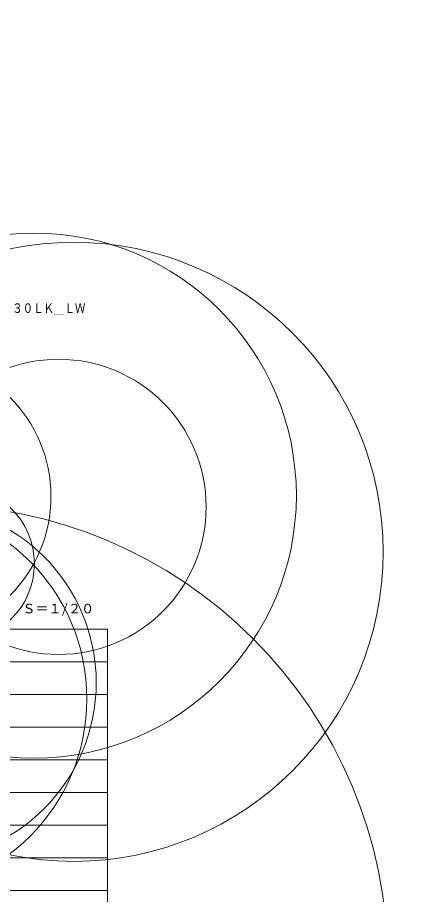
# Model space of a CAD drawing. Units: millimetres, scale not verified. Extents: x -582 to 628, y -289 to 328.
# Drawn here: x 48.7 to 109.8, y -42.1 to 92.2 of the extents above; entities that cross this region are included whole.
import ezdxf
from ezdxf.enums import TextEntityAlignment as Align

# ---------------------------------------------------------------- set-up
doc = ezdxf.new("R2010")
doc.units = ezdxf.units.MM
doc.header["$LTSCALE"] = 0.125
doc.layers.add('0-2_WAKU', color=1, linetype='Continuous', lineweight=18)
doc.layers.add('0-4_GAIKEI', color=1, linetype='Continuous', lineweight=18)
doc.layers.add('0-3_TOUROKU', color=7, linetype='Continuous')
doc.styles.add('ＭＳ ゴシック', font='')
doc.styles.get('ＭＳ ゴシック').set_extended_font_data('MS Gothic')

msp = doc.modelspace()

# ---------------------------------------------------------------- linework, layer by layer
at = {"layer": '0-2_WAKU', "color": 4}
for p, q in [((62.5062, -1.5011), (-62.4938, -1.5011)), ((62.5062, -56.5011), (62.5062, -1.5011))]:
    msp.add_line(p, q, dxfattribs=at)
at = {"layer": '0-2_WAKU'}
for p, q in [((-62.4938, -6.5011), (62.5062, -6.5011)), ((-62.4938, -11.5011), (62.5062, -11.5011)), ((-62.4938, -16.5011), (62.5062, -16.5011)), ((-62.4938, -21.5011), (62.5062, -21.5011)), ((-62.4938, -26.5011), (62.5062, -26.5011)), ((-62.4938, -31.5011), (62.5062, -31.5011)), ((-62.4938, -36.5011), (62.5062, -36.5011)), ((-62.4938, -41.5011), (62.5062, -41.5011))]:
    msp.add_line(p, q, dxfattribs=at)
at = {"layer": '0-4_GAIKEI'}
for centre, radius in [((319.6198, 19.597), 308.584), ((308.9204, 19.5976), 297.8996), ((211.4956, 12.1537), 201.537), ((140.2827, 19.3164), 129.2616), ((51.2235, 18.9805), 40.1869), ((57.3291, 10.3548), 47.3848), ((32.4237, 18.8465), 21.4016), ((54.9893, 17.2442), 22.6004), ((35.0806, -52.719), 70.3409), ((29.5812, -12.1503), 29.7469), ((33.5002, -9.6706), 27.2605)]:
    msp.add_circle(centre, radius, dxfattribs=at)
at = {"layer": '0-4_GAIKEI', "color": 7}
msp.add_circle((39.3978, 8.5395), 11.8855, dxfattribs=at)

# ---------------------------------------------------------------- texts
at = {"layer": '0-3_TOUROKU', "style": 'ＭＳ ゴシック', "width": 0.8}
msp.add_text('ＰＴＤＷ８３０ＬＫ＿ＬＷ', height=1.466, dxfattribs=at).set_placement((39.8929, 46.4989), align=Align.BOTTOM_LEFT)
at = {"layer": '0-3_TOUROKU', "style": 'ＭＳ ゴシック'}
msp.add_text('Ｓ＝１/２０', height=1.466, dxfattribs=at).set_placement((49.4396, 0.4989), align=Align.BOTTOM_LEFT)

doc.saveas('drawing.dxf')
